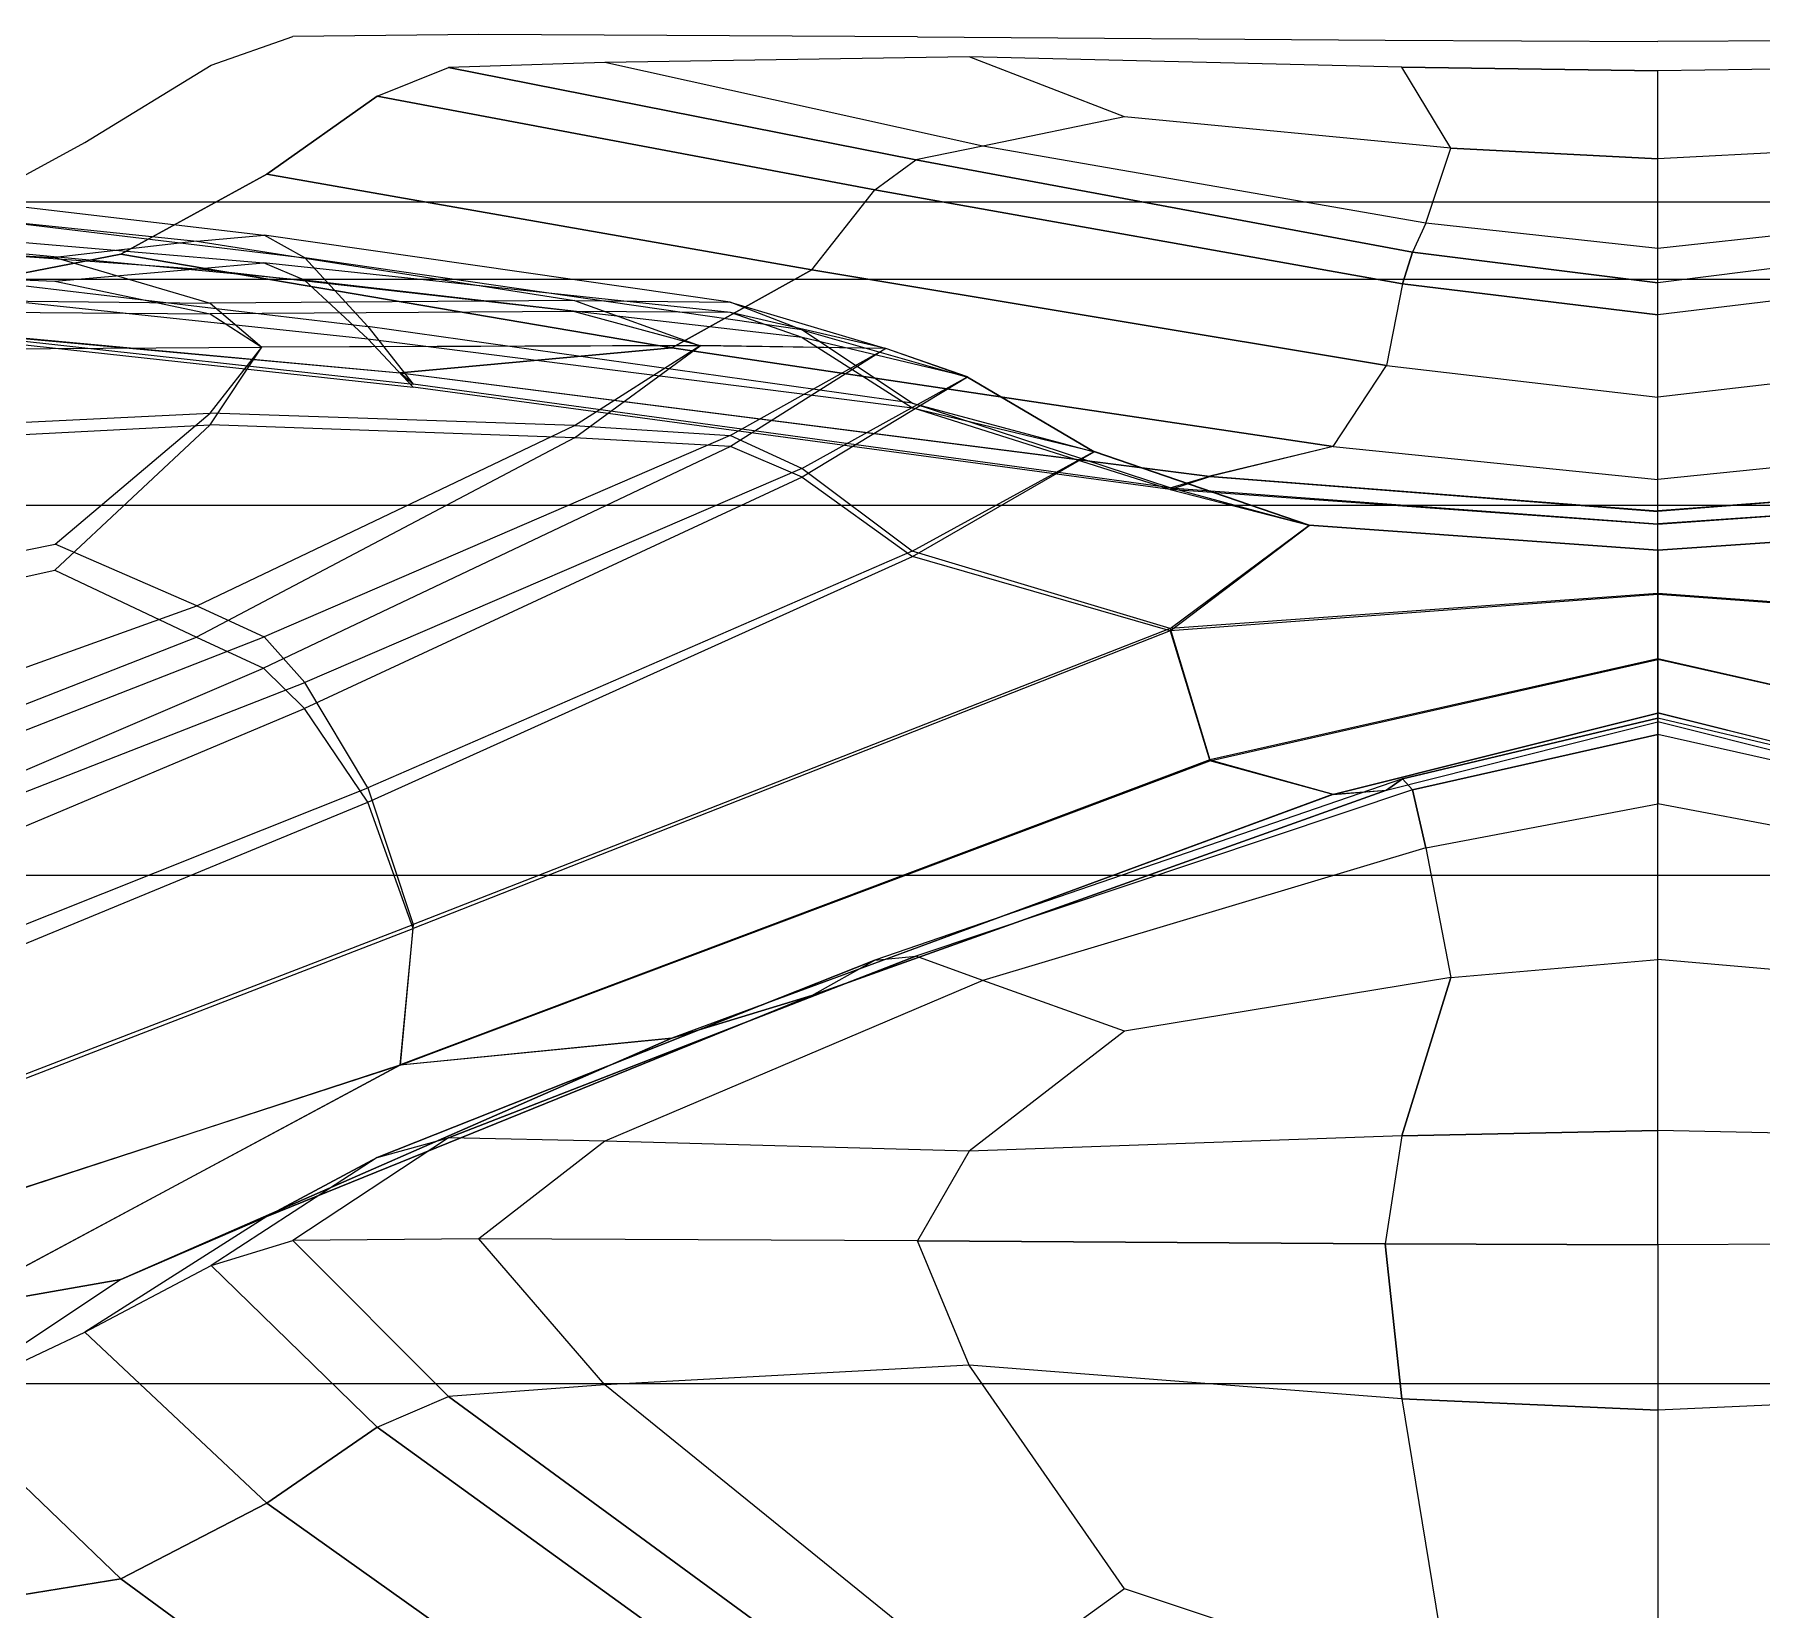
# Model space of a CAD drawing. Extents: x 11992 to 29481, y -6727 to 6811.
# Drawn here: x 12608.275 to 12612.216, y 1297.168 to 1300.761 of the extents above; entities that cross this region are included whole.
import ezdxf

# ---------------------------------------------------------------- set-up
doc = ezdxf.new("R2010")
doc.units = 0
doc.header["$MEASUREMENT"] = 0
doc.layers.get('0').update_dxf_attribs({"color": 8, "linetype": 'CONTINUOUS'})

msp = doc.modelspace()

# ---------------------------------------------------------------- linework, layer by layer
for p, q in [((12608.678, 1300.691, -1740.4329), (12608.8645, 1300.7561, -1740.4329)), ((12609.2888, 1300.7606, -1740.4329), (12608.8645, 1300.7561, -1740.4329)), ((12610.2902, 1300.7554, -1740.4329), (12609.2888, 1300.7606, -1740.4329)), ((12610.2902, 1300.7554, -1740.4329), (12611.3574, 1300.7477, -1740.4329)), ((12611.3574, 1300.7477, -1740.4329), (12611.9796, 1300.7451, -1740.4329)), ((12612.6019, 1300.7477, -1740.4329), (12611.9796, 1300.7451, -1740.4329)), ((12609.5764, 1300.697, -1739.8775), (12609.2197, 1300.6858, -1739.8429)), ((12609.5764, 1300.697, -1740.9884), (12609.2197, 1300.6858, -1741.0231)), ((12610.408, 1300.7098, -1739.9449), (12609.5764, 1300.697, -1739.8775)), ((12610.408, 1300.7098, -1740.921), (12609.5764, 1300.697, -1740.9884)), ((12610.439, 1300.5057, -1742.0537), (12609.5764, 1300.697, -1740.9884)), ((12609.5764, 1300.697, -1740.9884), (12609.5764, 1300.697, -1739.8775)), ((12610.439, 1300.5057, -1738.8122), (12609.5764, 1300.697, -1739.8775)), ((12610.7623, 1300.5732, -1741.7055), (12610.408, 1300.7098, -1740.921)), ((12611.395, 1300.686, -1741.0332), (12610.408, 1300.7098, -1740.921)), ((12610.408, 1300.7098, -1740.921), (12610.408, 1300.7098, -1739.9449)), ((12610.7623, 1300.5732, -1739.1604), (12610.408, 1300.7098, -1739.9449)), ((12611.395, 1300.686, -1739.8327), (12610.408, 1300.7098, -1739.9449)), ((12608.39, 1300.5146, -1740.4329), (12608.678, 1300.691, -1740.4329)), ((12609.0566, 1300.6197, -1741.0482), (12609.2197, 1300.6858, -1741.0231)), ((12609.0566, 1300.6197, -1739.8177), (12609.2197, 1300.6858, -1739.8429)), ((12610.2859, 1300.475, -1738.6476), (12609.2197, 1300.6858, -1739.8429)), ((12609.2197, 1300.6858, -1741.0231), (12610.2859, 1300.475, -1742.2183)), ((12609.2197, 1300.6858, -1741.0231), (12609.2197, 1300.6858, -1739.8429)), ((12611.5071, 1300.5012, -1742.075), (12611.395, 1300.686, -1741.0332)), ((12611.5071, 1300.5012, -1738.7908), (12611.395, 1300.686, -1739.8327)), ((12611.9796, 1300.6781, -1741.0706), (12611.395, 1300.686, -1741.0332)), ((12611.395, 1300.686, -1739.8327), (12611.395, 1300.686, -1741.0332)), ((12611.395, 1300.686, -1739.8327), (12611.9796, 1300.6781, -1739.7953)), ((12612.5647, 1300.686, -1739.8327), (12611.9796, 1300.6781, -1739.7953)), ((12612.5647, 1300.686, -1741.0332), (12611.9796, 1300.6781, -1741.0706)), ((12611.9796, 1300.1209, -1736.9499), (12611.9796, 1300.6781, -1739.7953)), ((12611.9796, 1300.4771, -1742.1982), (12611.9796, 1300.6781, -1739.7953)), ((12609.0566, 1300.6197, -1739.8177), (12608.8049, 1300.4421, -1739.7788)), ((12608.8049, 1300.4421, -1741.0871), (12609.0566, 1300.6197, -1741.0482)), ((12609.0566, 1300.6197, -1741.0482), (12610.1924, 1300.4061, -1742.3184)), ((12610.1924, 1300.4061, -1738.5475), (12609.0566, 1300.6197, -1739.8177)), ((12609.0566, 1300.6197, -1739.8177), (12609.0566, 1300.6197, -1741.0482)), ((12610.7623, 1300.5732, -1741.7055), (12610.439, 1300.5057, -1742.0537)), ((12610.7623, 1300.5732, -1739.1604), (12610.439, 1300.5057, -1738.8122)), ((12611.5071, 1300.5012, -1742.075), (12610.7623, 1300.5732, -1741.7055)), ((12611.5071, 1300.5012, -1738.7908), (12610.7623, 1300.5732, -1739.1604)), ((12608.0519, 1300.331, -1740.4329), (12608.39, 1300.5146, -1740.4329)), ((12610.439, 1300.5057, -1742.0537), (12610.2859, 1300.475, -1742.2183)), ((12610.439, 1300.5057, -1738.8122), (12610.2859, 1300.475, -1738.6476)), ((12611.4503, 1300.3307, -1737.9045), (12610.439, 1300.5057, -1738.8122)), ((12611.4503, 1300.3307, -1742.9615), (12610.439, 1300.5057, -1742.0537)), ((12611.4503, 1300.3307, -1737.9045), (12611.5071, 1300.5012, -1738.7908)), ((12611.4503, 1300.3307, -1742.9615), (12611.5071, 1300.5012, -1742.075)), ((12611.9796, 1300.4771, -1742.1982), (12611.5071, 1300.5012, -1742.075)), ((12611.5071, 1300.5012, -1738.7908), (12611.9796, 1300.4771, -1738.6676)), ((12612.4522, 1300.5012, -1738.7908), (12611.9796, 1300.4771, -1738.6676)), ((12612.4522, 1300.5012, -1742.075), (12611.9796, 1300.4771, -1742.1982)), ((12610.1924, 1300.4061, -1742.3184), (12610.2859, 1300.475, -1742.2183)), ((12610.1924, 1300.4061, -1738.5475), (12610.2859, 1300.475, -1738.6476)), ((12610.2859, 1300.475, -1742.2183), (12611.4198, 1300.2642, -1743.3417)), ((12611.4198, 1300.2642, -1737.5242), (12610.2859, 1300.475, -1738.6476)), ((12611.9796, 1299.5838, -1745.6139), (12611.9796, 1300.4771, -1742.1982)), ((12607.6657, 1300.4357, -1742.8562), (12608.7987, 1300.3029, -1743.9724)), ((12608.4715, 1300.2597, -1741.1158), (12608.8049, 1300.4421, -1741.0871)), ((12608.8049, 1300.4421, -1739.7788), (12608.4715, 1300.2597, -1739.7502)), ((12610.0484, 1300.2239, -1738.3929), (12608.8049, 1300.4421, -1739.7788)), ((12608.8049, 1300.4421, -1741.0871), (12610.0484, 1300.2239, -1742.473)), ((12608.8049, 1300.4421, -1741.0871), (12608.8049, 1300.4421, -1739.7788)), ((12607.6352, 1300.3932, -1743.2344), (12608.6456, 1300.2893, -1744.1375)), ((12607.6891, 1300.3961, -1742.6616), (12608.8916, 1300.2516, -1743.8534)), ((12610.0484, 1300.2239, -1742.473), (12610.1924, 1300.4061, -1742.3184)), ((12610.0484, 1300.2239, -1738.3929), (12610.1924, 1300.4061, -1738.5475)), ((12610.1924, 1300.4061, -1742.3184), (12611.3965, 1300.1922, -1743.5166)), ((12611.3965, 1300.1922, -1737.3493), (12610.1924, 1300.4061, -1738.5475)), ((12651.3121, 1300.3782, -1740.4327), (12606.3119, 1300.3782, -1740.4327)), ((12607.6643, 1300.3367, -1738.0655), (12608.7977, 1300.2401, -1736.9275)), ((12607.6876, 1300.3138, -1738.2528), (12608.8912, 1300.2001, -1737.0418)), ((12608.6456, 1300.2893, -1744.1375), (12608.7987, 1300.3029, -1743.9724)), ((12608.8916, 1300.2516, -1743.8534), (12608.7987, 1300.3029, -1743.9724)), ((12609.8625, 1300.1498, -1745.1576), (12608.7987, 1300.3029, -1743.9724)), ((12611.4503, 1300.3307, -1737.9045), (12611.4198, 1300.2642, -1737.5242)), ((12611.4503, 1300.3307, -1742.9615), (12611.4198, 1300.2642, -1743.3417)), ((12611.9796, 1300.2723, -1737.6019), (12611.4503, 1300.3307, -1737.9045)), ((12611.9796, 1300.2723, -1743.264), (12611.4503, 1300.3307, -1742.9615)), ((12612.5094, 1300.3307, -1742.9615), (12611.9796, 1300.2723, -1743.264)), ((12612.5094, 1300.3307, -1737.9045), (12611.9796, 1300.2723, -1737.6019)), ((12607.5779, 1300.2936, -1744.1154), (12608.3223, 1300.2518, -1744.4836)), ((12607.6342, 1300.2998, -1737.6814), (12608.6446, 1300.2258, -1736.7607)), ((12608.6456, 1300.2893, -1744.1375), (12608.3223, 1300.2518, -1744.4836)), ((12608.6456, 1300.2893, -1744.1375), (12609.5068, 1300.1541, -1745.1943)), ((12611.3965, 1300.1922, -1743.5166), (12611.4198, 1300.2642, -1743.3417)), ((12611.4198, 1300.2642, -1737.5242), (12611.3965, 1300.1922, -1737.3493)), ((12611.4198, 1300.2642, -1743.3417), (12611.9796, 1300.1939, -1743.7162)), ((12611.9796, 1300.1939, -1737.1497), (12611.4198, 1300.2642, -1737.5242)), ((12612.5394, 1300.2642, -1737.5242), (12611.9796, 1300.1939, -1737.1497)), ((12612.5394, 1300.2642, -1743.3417), (12611.9796, 1300.1939, -1743.7162)), ((12607.577, 1300.2273, -1736.7825), (12608.3213, 1300.1979, -1736.4075)), ((12607.7243, 1300.2499, -1742.3317), (12609.0356, 1300.0945, -1743.6453)), ((12608.0634, 1300.1798, -1741.1102), (12608.4715, 1300.2597, -1741.1158)), ((12608.4715, 1300.2597, -1739.7502), (12608.0634, 1300.1798, -1739.7558)), ((12608.3213, 1300.1979, -1736.4075), (12608.6446, 1300.2258, -1736.7607)), ((12608.3223, 1300.2518, -1744.4836), (12608.6756, 1300.1479, -1745.2607)), ((12609.729, 1300.0461, -1738.2795), (12608.4715, 1300.2597, -1739.7502)), ((12608.4715, 1300.2597, -1741.1158), (12609.729, 1300.0461, -1742.5866)), ((12608.4715, 1300.2597, -1739.7502), (12608.4715, 1300.2597, -1741.1158)), ((12608.6446, 1300.2258, -1736.7607), (12608.7977, 1300.2401, -1736.9275)), ((12609.5068, 1300.1286, -1735.6831), (12608.6446, 1300.2258, -1736.7607)), ((12608.8912, 1300.2001, -1737.0418), (12608.7977, 1300.2401, -1736.9275)), ((12609.863, 1300.1267, -1735.7195), (12608.7977, 1300.2401, -1736.9275)), ((12609.0356, 1300.0945, -1743.6453), (12608.8916, 1300.2516, -1743.8534)), ((12610.0256, 1300.0871, -1745.1143), (12608.8916, 1300.2516, -1743.8534)), ((12610.0484, 1300.2239, -1738.3929), (12609.729, 1300.0461, -1738.2795)), ((12609.729, 1300.0461, -1742.5866), (12610.0484, 1300.2239, -1742.473)), ((12611.3602, 1300.006, -1737.0791), (12610.0484, 1300.2239, -1738.3929)), ((12610.0484, 1300.2239, -1742.473), (12611.3602, 1300.006, -1743.7868)), ((12651.3121, 1300.202, -1737.8066), (12606.3119, 1300.202, -1737.8066)), ((12651.3121, 1300.202, -1743.0588), (12606.3119, 1300.202, -1743.0588)), ((12607.7239, 1300.2053, -1738.5618), (12609.0356, 1300.0661, -1737.2379)), ((12608.3213, 1300.1979, -1736.4075), (12608.6756, 1300.1233, -1735.6147)), ((12610.0265, 1300.0694, -1735.7608), (12608.8912, 1300.2001, -1737.0418)), ((12609.0356, 1300.0661, -1737.2379), (12608.8912, 1300.2001, -1737.0418)), ((12611.3965, 1300.1922, -1743.5166), (12611.3602, 1300.006, -1743.7868)), ((12611.3965, 1300.1922, -1737.3493), (12611.3602, 1300.006, -1737.0791)), ((12611.9796, 1300.1209, -1736.9499), (12611.3965, 1300.1922, -1737.3493)), ((12611.3965, 1300.1922, -1743.5166), (12611.9796, 1300.1209, -1743.916)), ((12612.5628, 1300.1922, -1737.3493), (12611.9796, 1300.1209, -1736.9499)), ((12612.5628, 1300.1922, -1743.5166), (12611.9796, 1300.1209, -1743.916)), ((12607.6895, 1300.1591, -1745.1477), (12608.6756, 1300.1479, -1745.2607)), ((12609.5068, 1300.1541, -1745.1943), (12608.6756, 1300.1479, -1745.2607)), ((12608.6756, 1300.1479, -1745.2607), (12608.7934, 1300.0473, -1745.7369)), ((12609.5068, 1300.1541, -1745.1943), (12609.8625, 1300.1498, -1745.1576)), ((12609.5068, 1300.1541, -1745.1943), (12609.7938, 1300.0506, -1745.7382)), ((12610.0256, 1300.0871, -1745.1143), (12609.8625, 1300.1498, -1745.1576)), ((12609.8625, 1300.1498, -1745.1576), (12610.2177, 1300.0442, -1745.7364)), ((12607.6895, 1300.1307, -1735.7288), (12608.6756, 1300.1233, -1735.6147)), ((12607.7425, 1300.1155, -1739.4109), (12609.1091, 1299.9889, -1738.3031)), ((12607.7425, 1300.1135, -1741.4548), (12609.1091, 1299.9889, -1742.5635)), ((12607.7496, 1300.1076, -1738.9589), (12609.1386, 1299.956, -1737.6227)), ((12607.7501, 1300.1162, -1741.9137), (12609.1386, 1299.9631, -1743.2486)), ((12609.5068, 1300.1286, -1735.6831), (12608.6756, 1300.1233, -1735.6147)), ((12608.6756, 1300.1233, -1735.6147), (12608.7934, 1300.0473, -1735.1293)), ((12609.863, 1300.1267, -1735.7195), (12609.5068, 1300.1286, -1735.6831)), ((12609.5068, 1300.1286, -1735.6831), (12609.7938, 1300.0511, -1735.1287)), ((12610.2177, 1300.0444, -1735.1305), (12609.863, 1300.1267, -1735.7195)), ((12610.0265, 1300.0694, -1735.7608), (12609.863, 1300.1267, -1735.7195)), ((12611.9796, 1299.6431, -1735.5565), (12611.9796, 1300.1209, -1736.9499)), ((12610.2778, 1299.9195, -1745.0281), (12609.0356, 1300.0945, -1743.6453)), ((12609.0356, 1300.0945, -1743.6453), (12609.1386, 1299.9631, -1743.2486)), ((12609.1386, 1299.956, -1737.6227), (12609.0356, 1300.0661, -1737.2379)), ((12609.0356, 1300.0661, -1737.2379), (12610.2788, 1299.9087, -1735.8443)), ((12610.2778, 1299.9195, -1745.0281), (12610.0256, 1300.0871, -1745.1143)), ((12610.0256, 1300.0871, -1745.1143), (12610.4042, 1299.9793, -1745.7191)), ((12610.4042, 1299.9796, -1735.1477), (12610.0265, 1300.0694, -1735.7608)), ((12610.0265, 1300.0694, -1735.7608), (12610.2788, 1299.9087, -1735.8443)), ((12607.7267, 1300.0408, -1745.7346), (12608.7934, 1300.0473, -1745.7369)), ((12607.7267, 1300.0406, -1735.1305), (12608.7934, 1300.0473, -1735.1293)), ((12608.6756, 1299.8966, -1734.6665), (12608.7934, 1300.0473, -1735.1293)), ((12608.6756, 1299.8704, -1746.1953), (12608.7934, 1300.0473, -1745.7369)), ((12609.7938, 1300.0511, -1735.1287), (12608.7934, 1300.0473, -1735.1293)), ((12609.7938, 1300.0506, -1745.7382), (12608.7934, 1300.0473, -1745.7369)), ((12609.1091, 1299.9889, -1742.5635), (12609.729, 1300.0461, -1742.5866)), ((12609.729, 1300.0461, -1738.2795), (12609.1091, 1299.9889, -1738.3031)), ((12609.5068, 1299.8687, -1734.6059), (12609.7938, 1300.0511, -1735.1287)), ((12609.5068, 1299.8408, -1746.2572), (12609.7938, 1300.0506, -1745.7382)), ((12609.729, 1300.0461, -1742.5866), (12611.2382, 1299.8212, -1744.0897)), ((12611.2382, 1299.821, -1736.7766), (12609.729, 1300.0461, -1738.2795)), ((12610.2177, 1300.0444, -1735.1305), (12609.7938, 1300.0511, -1735.1287)), ((12610.2177, 1300.0442, -1745.7364), (12609.7938, 1300.0506, -1745.7382)), ((12609.8625, 1299.8463, -1734.5764), (12610.2177, 1300.0444, -1735.1305)), ((12610.2177, 1300.0442, -1745.7364), (12609.863, 1299.8208, -1746.2877)), ((12610.4042, 1299.9796, -1735.1477), (12610.2177, 1300.0444, -1735.1305)), ((12610.4042, 1299.9793, -1745.7191), (12610.2177, 1300.0442, -1745.7364)), ((12609.1091, 1299.9889, -1742.5635), (12610.9568, 1299.7533, -1744.3627)), ((12609.1091, 1299.9889, -1738.3031), (12609.1386, 1299.956, -1737.6227)), ((12609.1091, 1299.9889, -1738.3031), (12610.9568, 1299.7521, -1736.5048)), ((12609.1091, 1299.9889, -1738.3031), (12609.1091, 1299.9889, -1742.5635)), ((12609.1386, 1299.9631, -1743.2486), (12609.1091, 1299.9889, -1742.5635)), ((12611.2382, 1299.8212, -1744.0897), (12611.3602, 1300.006, -1743.7868)), ((12611.2382, 1299.821, -1736.7766), (12611.3602, 1300.006, -1737.0791)), ((12611.3602, 1300.006, -1737.0791), (12611.9796, 1299.9333, -1736.6412)), ((12611.3602, 1300.006, -1743.7868), (12611.9796, 1299.9333, -1744.2247)), ((12612.599, 1300.006, -1743.7868), (12611.9796, 1299.9333, -1744.2247)), ((12612.599, 1300.006, -1737.0791), (12611.9796, 1299.9333, -1736.6412)), ((12610.8667, 1299.7264, -1745.0095), (12609.1386, 1299.9631, -1743.2486)), ((12610.8667, 1299.7225, -1735.8602), (12609.1386, 1299.956, -1737.6227)), ((12610.0256, 1299.7707, -1734.5701), (12610.4042, 1299.9796, -1735.1477)), ((12610.4042, 1299.9793, -1745.7191), (12610.0265, 1299.7507, -1746.295)), ((12610.4042, 1299.9796, -1735.1477), (12610.6927, 1299.8093, -1735.1938)), ((12610.4042, 1299.9793, -1745.7191), (12610.6927, 1299.8088, -1745.6738)), ((12610.2778, 1299.9195, -1745.0281), (12610.6927, 1299.8088, -1745.6738)), ((12610.8667, 1299.7264, -1745.0095), (12610.2778, 1299.9195, -1745.0281)), ((12610.2788, 1299.9087, -1735.8443), (12610.6927, 1299.8093, -1735.1938)), ((12610.8667, 1299.7225, -1735.8602), (12610.2788, 1299.9087, -1735.8443)), ((12607.6895, 1299.8496, -1734.563), (12608.6756, 1299.8966, -1734.6665)), ((12607.6895, 1299.8196, -1746.2978), (12608.6756, 1299.8704, -1746.1953)), ((12608.3213, 1299.5385, -1746.9192), (12608.6756, 1299.8704, -1746.1953)), ((12608.3223, 1299.5978, -1733.9416), (12608.6756, 1299.8966, -1734.6665)), ((12608.6456, 1299.4572, -1733.6231), (12609.5068, 1299.8687, -1734.6059)), ((12609.5068, 1299.8687, -1734.6059), (12608.6756, 1299.8966, -1734.6665)), ((12609.5068, 1299.8408, -1746.2572), (12608.6756, 1299.8704, -1746.1953)), ((12609.5068, 1299.8687, -1734.6059), (12609.8625, 1299.8463, -1734.5764)), ((12609.5068, 1299.8408, -1746.2572), (12608.6446, 1299.3861, -1747.239)), ((12609.8625, 1299.8463, -1734.5764), (12608.7987, 1299.3864, -1733.4733)), ((12609.863, 1299.8208, -1746.2877), (12609.5068, 1299.8408, -1746.2572)), ((12610.0256, 1299.7707, -1734.5701), (12609.8625, 1299.8463, -1734.5764)), ((12609.863, 1299.8208, -1746.2877), (12608.7977, 1299.3151, -1747.3905)), ((12610.0265, 1299.7507, -1746.295), (12609.863, 1299.8208, -1746.2877)), ((12610.2778, 1299.5821, -1734.5794), (12610.6927, 1299.8093, -1735.1938)), ((12610.2788, 1299.5697, -1746.2868), (12610.6927, 1299.8088, -1745.6738)), ((12611.1838, 1299.6415, -1735.2392), (12610.6927, 1299.8093, -1735.1938)), ((12611.1838, 1299.6408, -1745.6292), (12610.6927, 1299.8088, -1745.6738)), ((12611.2382, 1299.8212, -1744.0897), (12610.9568, 1299.7533, -1744.3627)), ((12611.2382, 1299.821, -1736.7766), (12610.9568, 1299.7521, -1736.5048)), ((12611.2382, 1299.8212, -1744.0897), (12611.9796, 1299.7459, -1744.5906)), ((12611.2382, 1299.821, -1736.7766), (12611.9796, 1299.7459, -1736.2756)), ((12612.7211, 1299.821, -1736.7766), (12611.9796, 1299.7459, -1736.2756)), ((12612.7211, 1299.8208, -1744.0895), (12611.9796, 1299.7459, -1744.5906)), ((12610.0265, 1299.7507, -1746.295), (12608.8912, 1299.2233, -1747.4697)), ((12610.0256, 1299.7707, -1734.5701), (12608.8916, 1299.2824, -1733.3959)), ((12610.2778, 1299.5821, -1734.5794), (12610.0256, 1299.7707, -1734.5701)), ((12610.0265, 1299.7507, -1746.295), (12610.2788, 1299.5697, -1746.2868)), ((12610.8667, 1299.7264, -1745.0095), (12610.9568, 1299.7533, -1744.3627)), ((12610.8667, 1299.7225, -1735.8602), (12610.9568, 1299.7521, -1736.5048)), ((12610.9568, 1299.7533, -1744.3627), (12611.9796, 1299.6739, -1744.962)), ((12610.9568, 1299.7521, -1736.5048), (12611.9796, 1299.6729, -1735.9055)), ((12613.0025, 1299.7521, -1736.5048), (12611.9796, 1299.6729, -1735.9055)), ((12613.0029, 1299.7516, -1744.362), (12611.9796, 1299.6739, -1744.962)), ((12611.1838, 1299.6408, -1745.6292), (12610.8667, 1299.7264, -1745.0095)), ((12610.8667, 1299.7264, -1745.0095), (12611.9796, 1299.6441, -1745.3121)), ((12611.9796, 1299.6431, -1735.5565), (12610.8667, 1299.7225, -1735.8602)), ((12610.8667, 1299.7225, -1735.8602), (12611.1838, 1299.6415, -1735.2392)), ((12613.0931, 1299.7228, -1745.0081), (12611.9796, 1299.6441, -1745.3121)), ((12613.0926, 1299.7221, -1735.8602), (12611.9796, 1299.6431, -1735.5565)), ((12651.3125, 1299.6863, -1735.2257), (12606.3124, 1299.6863, -1735.2257)), ((12651.3125, 1299.6863, -1745.6397), (12606.3124, 1299.6863, -1745.6397)), ((12610.8667, 1299.4057, -1734.6598), (12611.1838, 1299.6415, -1735.2392)), ((12610.8667, 1299.4004, -1746.2074), (12611.1838, 1299.6408, -1745.6292)), ((12611.9796, 1299.5845, -1735.2545), (12611.1838, 1299.6415, -1735.2392)), ((12611.9796, 1299.5838, -1745.6139), (12611.1838, 1299.6408, -1745.6292)), ((12611.9796, 1297.9997, -1730.1868), (12611.9796, 1299.6431, -1735.5565)), ((12612.7755, 1299.6393, -1735.2395), (12611.9796, 1299.5845, -1735.2545)), ((12612.7755, 1299.6389, -1745.6284), (12611.9796, 1299.5838, -1745.6139)), ((12607.5779, 1299.4498, -1733.6018), (12608.3223, 1299.5978, -1733.9416)), ((12608.6456, 1299.4572, -1733.6231), (12608.3223, 1299.5978, -1733.9416)), ((12610.2778, 1299.5821, -1734.5794), (12609.0356, 1299.0423, -1733.2943)), ((12609.0356, 1299.0092, -1747.5724), (12610.2788, 1299.5697, -1746.2868)), ((12610.8667, 1299.4057, -1734.6598), (12610.2778, 1299.5821, -1734.5794)), ((12610.8667, 1299.4004, -1746.2074), (12610.2788, 1299.5697, -1746.2868)), ((12611.9796, 1299.5838, -1745.6139), (12611.9796, 1299.2128, -1746.5789)), ((12607.577, 1299.3764, -1747.2586), (12608.3213, 1299.5385, -1746.9192)), ((12608.3213, 1299.5385, -1746.9192), (12608.6446, 1299.3861, -1747.239)), ((12611.9796, 1299.4858, -1734.9629), (12610.8667, 1299.4057, -1734.6598)), ((12611.9796, 1299.4836, -1745.9048), (12610.8667, 1299.4004, -1746.2074)), ((12613.0931, 1299.4019, -1734.6604), (12611.9796, 1299.4858, -1734.9629)), ((12613.0926, 1299.4002, -1746.2073), (12611.9796, 1299.4836, -1745.9048)), ((12607.6352, 1299.0957, -1732.789), (12608.6456, 1299.4572, -1733.6231)), ((12608.6456, 1299.4572, -1733.6231), (12608.7987, 1299.3864, -1733.4733)), ((12610.8667, 1299.4057, -1734.6598), (12609.1386, 1298.7302, -1733.0164)), ((12610.8667, 1299.4004, -1746.2074), (12609.1386, 1298.7214, -1747.8506)), ((12610.8667, 1299.4057, -1734.6598), (12610.9568, 1299.1058, -1734.0861)), ((12610.8667, 1299.4004, -1746.2074), (12610.9568, 1299.1036, -1746.7805)), ((12607.6342, 1298.9896, -1748.0733), (12608.6446, 1299.3861, -1747.239)), ((12607.6657, 1298.9434, -1732.4403), (12608.7987, 1299.3864, -1733.4733)), ((12608.6446, 1299.3861, -1747.239), (12608.7977, 1299.3151, -1747.3905)), ((12608.8916, 1299.2824, -1733.3959), (12608.7987, 1299.3864, -1733.4733)), ((12611.9796, 1299.3365, -1734.6449), (12610.9568, 1299.1058, -1734.0861)), ((12610.9568, 1299.1036, -1746.7805), (12611.9796, 1299.3351, -1746.222)), ((12613.0029, 1299.1038, -1734.0864), (12611.9796, 1299.3365, -1734.6449)), ((12613.0025, 1299.1036, -1746.7805), (12611.9796, 1299.3351, -1746.222)), ((12607.6643, 1298.8299, -1748.4244), (12608.7977, 1299.3151, -1747.3905)), ((12607.6891, 1298.8118, -1732.2916), (12608.8916, 1299.2824, -1733.3959)), ((12608.8912, 1299.2233, -1747.4697), (12608.7977, 1299.3151, -1747.3905)), ((12609.0356, 1299.0423, -1733.2943), (12608.8916, 1299.2824, -1733.3959)), ((12607.6876, 1298.7162, -1748.5752), (12608.8912, 1299.2233, -1747.4697)), ((12609.0356, 1299.0092, -1747.5724), (12608.8912, 1299.2233, -1747.4697)), ((12611.2382, 1299.028, -1733.8158), (12611.9796, 1299.2133, -1734.2872)), ((12611.2382, 1299.0273, -1747.0503), (12611.9796, 1299.2128, -1746.5789)), ((12611.3965, 1299.0628, -1747.7319), (12611.9796, 1299.2009, -1747.3504)), ((12611.9796, 1299.2009, -1733.5155), (12611.3965, 1299.0628, -1733.1339)), ((12612.7211, 1299.0275, -1733.8158), (12611.9796, 1299.2133, -1734.2872)), ((12612.7211, 1299.0273, -1747.0503), (12611.9796, 1299.2128, -1746.5789)), ((12611.9796, 1299.2128, -1746.5789), (12611.9796, 1299.0059, -1747.9906)), ((12612.5628, 1299.0628, -1733.1339), (12611.9796, 1299.2009, -1733.5155)), ((12612.5628, 1299.0628, -1747.7319), (12611.9796, 1299.2009, -1747.3504)), ((12611.3602, 1299.0366, -1733.461), (12611.9796, 1299.1928, -1733.8766)), ((12611.3602, 1299.0366, -1747.4048), (12611.9796, 1299.1928, -1746.9893)), ((12611.4198, 1299.0376, -1747.9193), (12611.9796, 1299.1639, -1747.5599)), ((12611.9796, 1299.1639, -1733.306), (12611.4198, 1299.0376, -1732.9465)), ((12612.599, 1299.0366, -1733.461), (12611.9796, 1299.1928, -1733.8766)), ((12612.599, 1299.0366, -1747.4049), (12611.9796, 1299.1928, -1746.9893)), ((12612.5394, 1299.0376, -1732.9465), (12611.9796, 1299.1639, -1733.306)), ((12612.5394, 1299.0376, -1747.9193), (12611.9796, 1299.1639, -1747.5599)), ((12610.9568, 1299.1058, -1734.0861), (12609.1091, 1298.41, -1732.4102)), ((12609.1091, 1298.4098, -1748.4562), (12610.9568, 1299.1036, -1746.7805)), ((12610.9568, 1299.1058, -1734.0861), (12611.2382, 1299.028, -1733.8158)), ((12611.2382, 1299.0273, -1747.0503), (12610.9568, 1299.1036, -1746.7805)), ((12607.7243, 1298.5202, -1732.0789), (12609.0356, 1299.0423, -1733.2943)), ((12609.0356, 1299.0423, -1733.2943), (12609.1386, 1298.7302, -1733.0164)), ((12611.3965, 1299.0628, -1747.7319), (12610.1924, 1298.6487, -1748.8765)), ((12611.3965, 1299.0628, -1733.1339), (12610.1924, 1298.6487, -1731.9894)), ((12611.3602, 1299.0366, -1747.4048), (12611.3965, 1299.0628, -1747.7319)), ((12611.3965, 1299.0628, -1733.1339), (12611.3602, 1299.0366, -1733.461)), ((12611.3965, 1299.0628, -1747.7319), (12611.4198, 1299.0376, -1747.9193)), ((12611.3965, 1299.0628, -1733.1339), (12611.4198, 1299.0376, -1732.9465)), ((12607.7239, 1298.468, -1748.7886), (12609.0356, 1299.0092, -1747.5724)), ((12609.1386, 1298.7214, -1747.8506), (12609.0356, 1299.0092, -1747.5724)), ((12611.2382, 1299.028, -1733.8158), (12609.729, 1298.4711, -1732.4016)), ((12611.2382, 1299.0273, -1747.0503), (12609.729, 1298.4711, -1748.4644)), ((12610.0484, 1298.5686, -1732.2142), (12611.3602, 1299.0366, -1733.461)), ((12611.3602, 1299.0366, -1747.4048), (12610.0484, 1298.5686, -1748.6516)), ((12611.4198, 1299.0376, -1732.9465), (12610.2859, 1298.6585, -1731.8683)), ((12611.4198, 1299.0376, -1747.9193), (12610.2859, 1298.6585, -1748.9976)), ((12611.2382, 1299.0273, -1747.0503), (12611.3602, 1299.0366, -1747.4048)), ((12611.2382, 1299.028, -1733.8158), (12611.3602, 1299.0366, -1733.461)), ((12611.4198, 1299.0376, -1732.9465), (12611.4503, 1298.905, -1732.5839)), ((12611.4503, 1298.905, -1748.2819), (12611.4198, 1299.0376, -1747.9193)), ((12611.4503, 1298.905, -1732.5839), (12611.9796, 1299.0059, -1732.8751)), ((12611.4503, 1298.905, -1748.2819), (12611.9796, 1299.0059, -1747.9906)), ((12612.5094, 1298.905, -1732.5839), (12611.9796, 1299.0059, -1732.8751)), ((12611.9796, 1297.9997, -1750.6789), (12611.9796, 1299.0059, -1747.9906)), ((12612.5094, 1298.905, -1748.2819), (12611.9796, 1299.0059, -1747.9906)), ((12611.4503, 1298.905, -1732.5839), (12610.439, 1298.6027, -1731.7103)), ((12611.4503, 1298.905, -1748.2819), (12610.439, 1298.6027, -1749.1556)), ((12611.4503, 1298.905, -1732.5839), (12611.5071, 1298.6096, -1731.731)), ((12611.4503, 1298.905, -1748.2819), (12611.5071, 1298.6096, -1749.1349)), ((12651.3121, 1298.8425, -1732.7327), (12606.3119, 1298.8425, -1732.7327)), ((12651.3121, 1298.8425, -1748.1327), (12606.3119, 1298.8425, -1748.1327)), ((12607.7501, 1298.1955, -1731.7837), (12609.1386, 1298.7302, -1733.0164)), ((12609.1386, 1298.7302, -1733.0164), (12609.1091, 1298.41, -1732.4102)), ((12607.7496, 1298.1845, -1749.0836), (12609.1386, 1298.7214, -1747.8506)), ((12609.1091, 1298.4098, -1748.4562), (12609.1386, 1298.7214, -1747.8506)), ((12610.1924, 1298.6487, -1748.8765), (12609.0566, 1298.1988, -1750.0833)), ((12609.0566, 1298.1988, -1730.7825), (12610.1924, 1298.6487, -1731.9894)), ((12609.2197, 1298.2434, -1730.7276), (12610.2859, 1298.6585, -1731.8683)), ((12610.2859, 1298.6585, -1748.9976), (12609.2197, 1298.2434, -1750.1382)), ((12610.0484, 1298.5686, -1732.2142), (12610.1924, 1298.6487, -1731.9894)), ((12610.0484, 1298.5686, -1748.6516), (12610.1924, 1298.6487, -1748.8765)), ((12610.1924, 1298.6487, -1748.8765), (12610.2859, 1298.6585, -1748.9976)), ((12610.1924, 1298.6487, -1731.9894), (12610.2859, 1298.6585, -1731.8683)), ((12610.439, 1298.6027, -1731.7103), (12610.2859, 1298.6585, -1731.8683)), ((12610.439, 1298.6027, -1749.1556), (12610.2859, 1298.6585, -1748.9976)), ((12611.5071, 1298.6096, -1749.1349), (12611.9796, 1298.6504, -1749.0162)), ((12611.5071, 1298.6096, -1731.731), (12611.9796, 1298.6504, -1731.8497)), ((12612.4522, 1298.6096, -1749.1349), (12611.9796, 1298.6504, -1749.0162)), ((12612.4522, 1298.6096, -1731.731), (12611.9796, 1298.6504, -1731.8497)), ((12611.5071, 1298.6096, -1749.1349), (12610.7623, 1298.4873, -1749.4909)), ((12611.5071, 1298.6096, -1731.731), (12610.7623, 1298.4873, -1731.3749)), ((12611.5071, 1298.6096, -1749.1349), (12611.395, 1298.2486, -1750.1296)), ((12611.395, 1298.2486, -1730.7363), (12611.5071, 1298.6096, -1731.731)), ((12608.8049, 1298.0643, -1730.9051), (12610.0484, 1298.5686, -1732.2142)), ((12610.0484, 1298.5686, -1748.6516), (12608.8049, 1298.0643, -1749.9608)), ((12610.439, 1298.6027, -1731.7103), (12609.5764, 1298.2358, -1730.692)), ((12610.439, 1298.6027, -1749.1556), (12609.5764, 1298.2358, -1750.1738)), ((12609.729, 1298.4711, -1732.4016), (12610.0484, 1298.5686, -1732.2142)), ((12610.0484, 1298.5686, -1748.6516), (12609.729, 1298.4711, -1748.4644)), ((12610.7623, 1298.4873, -1749.4909), (12610.439, 1298.6027, -1749.1556)), ((12610.7623, 1298.4873, -1731.3749), (12610.439, 1298.6027, -1731.7103)), ((12608.4715, 1297.9208, -1731.021), (12609.729, 1298.4711, -1732.4016)), ((12609.729, 1298.4711, -1748.4644), (12608.4715, 1297.9208, -1749.8449)), ((12609.729, 1298.4711, -1748.4644), (12609.1091, 1298.4098, -1748.4562)), ((12609.1091, 1298.41, -1732.4102), (12609.729, 1298.4711, -1732.4016)), ((12610.7623, 1298.4873, -1749.4909), (12610.408, 1298.2133, -1750.2386)), ((12610.7623, 1298.4873, -1731.3749), (12610.408, 1298.2133, -1730.6273)), ((12607.7425, 1297.9637, -1731.3876), (12609.1091, 1298.41, -1732.4102)), ((12607.7425, 1297.9654, -1749.4789), (12609.1091, 1298.4098, -1748.4562)), ((12608.0634, 1297.8488, -1731.0561), (12609.1091, 1298.41, -1732.4102)), ((12609.1091, 1298.4098, -1748.4562), (12608.0634, 1297.8488, -1749.8099)), ((12611.395, 1298.2486, -1750.1296), (12611.9796, 1298.2606, -1750.0932)), ((12611.9796, 1298.2606, -1730.7726), (12611.395, 1298.2486, -1730.7363)), ((12612.5647, 1298.2486, -1730.7363), (12611.9796, 1298.2606, -1730.7726)), ((12612.5647, 1298.2486, -1750.1296), (12611.9796, 1298.2606, -1750.0932)), ((12609.2197, 1298.2434, -1730.7276), (12608.8645, 1298.0093, -1730.1815)), ((12609.2197, 1298.2434, -1750.1382), (12608.8645, 1298.0093, -1750.6844)), ((12609.0566, 1298.1988, -1730.7825), (12609.2197, 1298.2434, -1730.7276)), ((12609.0566, 1298.1988, -1750.0833), (12609.2197, 1298.2434, -1750.1382)), ((12609.5764, 1298.2358, -1730.692), (12609.2197, 1298.2434, -1730.7276)), ((12609.5764, 1298.2358, -1750.1738), (12609.2197, 1298.2434, -1750.1382)), ((12609.5764, 1298.2358, -1730.692), (12609.2888, 1298.0133, -1730.1792)), ((12609.5764, 1298.2358, -1750.1738), (12609.2888, 1298.0131, -1750.6867)), ((12610.408, 1298.2133, -1730.6273), (12609.5764, 1298.2358, -1730.692)), ((12610.408, 1298.2133, -1750.2386), (12609.5764, 1298.2358, -1750.1738)), ((12610.408, 1298.2133, -1730.6273), (12610.2902, 1298.0088, -1730.1818)), ((12610.408, 1298.2133, -1750.2386), (12610.2902, 1298.0088, -1750.6841)), ((12611.395, 1298.2486, -1750.1296), (12610.408, 1298.2133, -1750.2386)), ((12611.395, 1298.2486, -1730.7363), (12610.408, 1298.2133, -1730.6273)), ((12611.395, 1298.2486, -1750.1296), (12611.3574, 1298.0021, -1750.6802)), ((12611.395, 1298.2486, -1730.7363), (12611.3574, 1298.0021, -1730.1857)), ((12609.0566, 1298.1988, -1730.7825), (12608.678, 1297.9528, -1730.2141)), ((12609.0566, 1298.1988, -1750.0833), (12608.678, 1297.9528, -1750.6518)), ((12608.8049, 1298.0643, -1730.9051), (12609.0566, 1298.1988, -1730.7825)), ((12609.0566, 1298.1988, -1750.0833), (12608.8049, 1298.0643, -1749.9608)), ((12608.8049, 1298.0643, -1730.9051), (12608.39, 1297.8002, -1730.3022)), ((12608.8049, 1298.0643, -1749.9608), (12608.39, 1297.8002, -1750.5637)), ((12608.4715, 1297.9208, -1731.021), (12608.8049, 1298.0643, -1730.9051)), ((12608.8049, 1298.0643, -1749.9608), (12608.4715, 1297.9208, -1749.8449)), ((12608.678, 1297.9528, -1730.2141), (12608.8645, 1298.0093, -1730.1815)), ((12608.678, 1297.9528, -1750.6518), (12608.8645, 1298.0093, -1750.6844)), ((12609.2888, 1298.0133, -1730.1792), (12608.8645, 1298.0093, -1730.1815)), ((12609.2888, 1298.0131, -1750.6867), (12608.8645, 1298.0093, -1750.6844)), ((12609.2197, 1297.6533, -1751.1603), (12608.8645, 1298.0093, -1750.6844)), ((12609.2197, 1297.6533, -1729.7055), (12608.8645, 1298.0093, -1730.1815)), ((12610.2902, 1298.0088, -1730.1818), (12609.2888, 1298.0133, -1730.1792)), ((12609.5764, 1297.6802, -1729.73), (12609.2888, 1298.0133, -1730.1792)), ((12609.5764, 1297.6802, -1751.1359), (12609.2888, 1298.0131, -1750.6867)), ((12610.2902, 1298.0088, -1750.6841), (12609.2888, 1298.0131, -1750.6867)), ((12611.3574, 1298.0021, -1730.1857), (12610.2902, 1298.0088, -1730.1818)), ((12610.2902, 1298.0088, -1750.6841), (12611.3574, 1298.0021, -1750.6802)), ((12610.408, 1297.7253, -1729.7818), (12610.2902, 1298.0088, -1730.1818)), ((12610.408, 1297.7253, -1751.084), (12610.2902, 1298.0088, -1750.6841)), ((12611.3574, 1298.0021, -1730.1857), (12611.395, 1297.6485, -1729.6967)), ((12611.395, 1297.6485, -1751.1692), (12611.3574, 1298.0021, -1750.6802)), ((12611.3574, 1298.0021, -1750.6802), (12611.9796, 1297.9997, -1750.6789)), ((12611.9796, 1297.9997, -1730.1868), (12611.3574, 1298.0021, -1730.1857)), ((12612.6019, 1298.0021, -1750.6802), (12611.9796, 1297.9997, -1750.6789)), ((12612.6019, 1298.0021, -1730.1857), (12611.9796, 1297.9997, -1730.1868)), ((12611.9796, 1297.9997, -1730.1868), (12611.9796, 1294.6073, -1726.5148)), ((12611.9796, 1297.9997, -1750.6789), (12611.9796, 1296.1746, -1752.8943)), ((12608.39, 1297.8002, -1730.3022), (12608.678, 1297.9528, -1730.2141)), ((12608.39, 1297.8002, -1750.5637), (12608.678, 1297.9528, -1750.6518)), ((12609.0566, 1297.5834, -1751.149), (12608.678, 1297.9528, -1750.6518)), ((12609.0566, 1297.5834, -1729.7167), (12608.678, 1297.9528, -1730.2141)), ((12608.4715, 1297.9208, -1731.021), (12608.0519, 1297.6409, -1730.3941)), ((12608.4715, 1297.9208, -1749.8449), (12608.0519, 1297.6409, -1750.4718)), ((12608.4715, 1297.9208, -1749.8449), (12608.0634, 1297.8488, -1749.8099)), ((12608.0634, 1297.8488, -1731.0561), (12608.4715, 1297.9208, -1731.021)), ((12608.0519, 1297.6409, -1750.4718), (12608.39, 1297.8002, -1750.5637)), ((12608.0519, 1297.6409, -1730.3941), (12608.39, 1297.8002, -1730.3022)), ((12608.8049, 1297.4101, -1751.0939), (12608.39, 1297.8002, -1750.5637)), ((12608.8049, 1297.4101, -1729.772), (12608.39, 1297.8002, -1730.3022)), ((12610.408, 1297.7253, -1729.7818), (12609.5764, 1297.6802, -1729.73)), ((12610.408, 1297.7253, -1751.084), (12609.5764, 1297.6802, -1751.1359)), ((12611.395, 1297.6485, -1729.6967), (12610.408, 1297.7253, -1729.7818)), ((12610.7623, 1297.2146, -1729.1708), (12610.408, 1297.7253, -1729.7818)), ((12611.395, 1297.6485, -1751.1692), (12610.408, 1297.7253, -1751.084)), ((12610.7623, 1297.2146, -1751.6951), (12610.408, 1297.7253, -1751.084)), ((12651.3116, 1297.6822, -1750.4951), (12606.3119, 1297.6822, -1750.4951)), ((12651.3116, 1297.6822, -1730.3704), (12606.3119, 1297.6822, -1730.3704)), ((12609.5764, 1297.6802, -1751.1359), (12609.2197, 1297.6533, -1751.1603)), ((12609.5764, 1297.6802, -1729.73), (12609.2197, 1297.6533, -1729.7055)), ((12610.439, 1296.9822, -1728.903), (12609.5764, 1297.6802, -1729.73)), ((12610.439, 1296.9822, -1751.9629), (12609.5764, 1297.6802, -1751.1359)), ((12608.4715, 1297.238, -1729.8384), (12608.0519, 1297.6409, -1730.3941)), ((12608.4715, 1297.238, -1751.0275), (12608.0519, 1297.6409, -1750.4718)), ((12609.0566, 1297.5834, -1751.149), (12609.2197, 1297.6533, -1751.1603)), ((12609.0566, 1297.5834, -1729.7167), (12609.2197, 1297.6533, -1729.7055)), ((12609.2197, 1297.6533, -1751.1603), (12610.2859, 1296.8732, -1752.09)), ((12610.2859, 1296.8732, -1728.7759), (12609.2197, 1297.6533, -1729.7055)), ((12611.395, 1297.6485, -1729.6967), (12611.5071, 1296.9676, -1728.8868)), ((12611.395, 1297.6485, -1751.1692), (12611.5071, 1296.9676, -1751.979)), ((12611.395, 1297.6485, -1751.1692), (12611.9796, 1297.6228, -1751.1976)), ((12611.9796, 1297.6228, -1729.6683), (12611.395, 1297.6485, -1729.6967)), ((12612.5647, 1297.6485, -1729.6967), (12611.9796, 1297.6228, -1729.6683)), ((12612.5647, 1297.6485, -1751.1692), (12611.9796, 1297.6228, -1751.1976)), ((12609.0566, 1297.5834, -1729.7167), (12608.8049, 1297.4101, -1729.772)), ((12608.8049, 1297.4101, -1751.0939), (12609.0566, 1297.5834, -1751.149)), ((12609.0566, 1297.5834, -1751.149), (12610.1924, 1296.7633, -1752.1422)), ((12610.1924, 1296.7633, -1728.7237), (12609.0566, 1297.5834, -1729.7167)), ((12608.4715, 1297.238, -1751.0275), (12608.8049, 1297.4101, -1751.0939)), ((12608.8049, 1297.4101, -1729.772), (12608.4715, 1297.238, -1729.8384)), ((12610.0484, 1296.5284, -1728.6808), (12608.8049, 1297.4101, -1729.772)), ((12608.8049, 1297.4101, -1751.0939), (12610.0484, 1296.5284, -1752.1851)), ((12608.4715, 1297.238, -1729.8384), (12608.0634, 1297.1717, -1729.8833)), ((12608.0634, 1297.1715, -1750.9828), (12608.4715, 1297.238, -1751.0275)), ((12608.4715, 1297.238, -1751.0275), (12609.729, 1296.3174, -1752.1945)), ((12609.729, 1296.3177, -1728.6716), (12608.4715, 1297.238, -1729.8384)), ((12610.7623, 1297.2146, -1729.1708), (12610.439, 1296.9822, -1728.903)), ((12610.7623, 1297.2146, -1751.6951), (12610.439, 1296.9822, -1751.9629)), ((12611.5071, 1296.9676, -1728.8868), (12610.7623, 1297.2146, -1729.1708)), ((12611.5071, 1296.9676, -1751.979), (12610.7623, 1297.2146, -1751.6951))]:
    msp.add_line(p, q)

doc.saveas('drawing.dxf')
